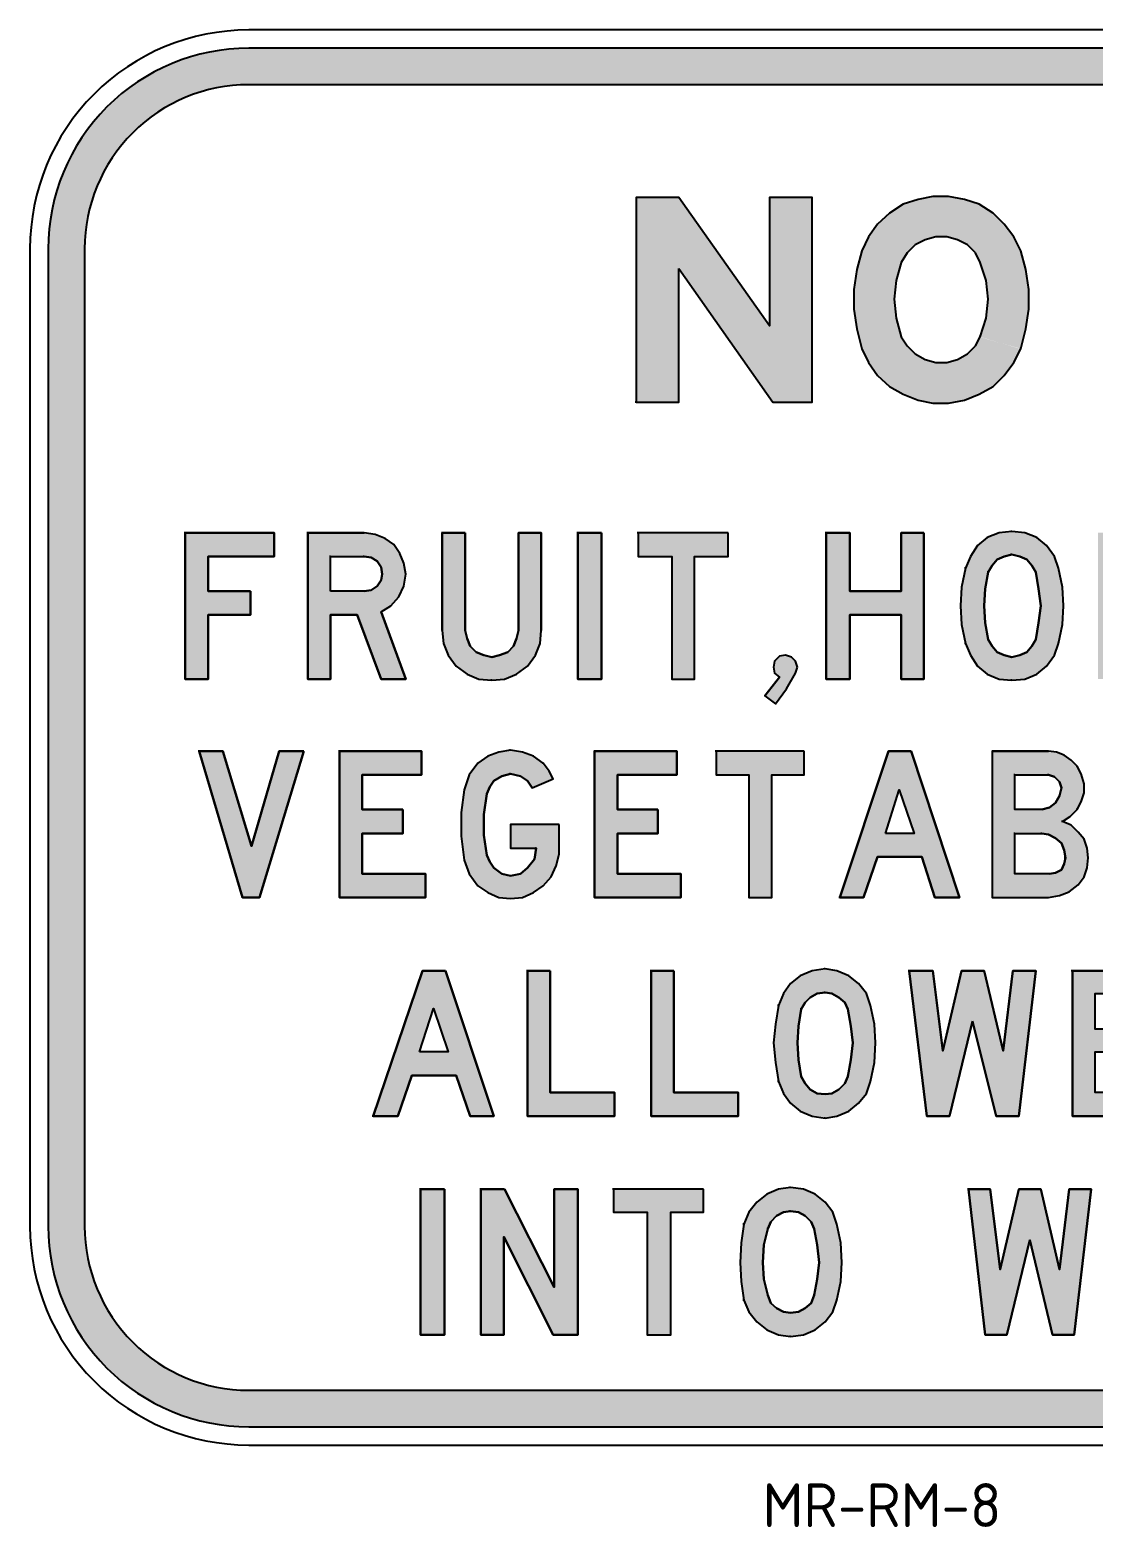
# Model space of a CAD drawing. Extents: x 168 to 278, y 145 to 248.
# Drawn here: x 168.1 to 241, y 145 to 247.6 of the extents above; entities that cross this region are included whole.
import ezdxf

# ---------------------------------------------------------------- set-up
doc = ezdxf.new("R2010")
doc.units = 0
doc.header["$MEASUREMENT"] = 0
doc.layers.get('0').update_dxf_attribs({"linetype": 'CONTINUOUS'})
doc.layers.add('T25', color=1, linetype='CONTINUOUS')
doc.layers.add('T35', color=3, linetype='CONTINUOUS')
doc.styles.add('ISO', font='iso3098b.shx')

msp = doc.modelspace()

# ---------------------------------------------------------------- hatches: boundary and pattern name
at = {"layer": 'T25', "linetype": 'CONTINUOUS'}
h = msp.add_hatch(color=256, dxfattribs=at)
edge = h.paths.add_edge_path(flags=16)
edge.add_line((183.12, 154.38), (263.12, 154.38))
edge.add_arc((263.12, 165.63), 11.25, 270, 360)
edge.add_line((274.37, 165.63), (274.37, 232.63))
edge.add_arc((263.12, 232.63), 11.25, 0, 90)
edge.add_line((263.12, 243.88), (183.12, 243.88))
edge.add_arc((183.12, 232.63), 11.25, 90, 180)
edge.add_line((171.87, 232.63), (171.87, 165.63))
edge.add_arc((183.12, 165.63), 11.25, 180, 270)
edge = h.paths.add_edge_path()
edge.add_line((183.12, 151.88), (263.12, 151.88))
edge.add_arc((263.12, 165.63), 13.75, 270, 360)
edge.add_line((276.87, 165.63), (276.87, 232.63))
edge.add_arc((263.12, 232.63), 13.75, 0, 90)
edge.add_line((263.12, 246.38), (183.12, 246.38))
edge.add_arc((183.12, 232.63), 13.75, 90, 180)
edge.add_line((169.37, 232.63), (169.37, 165.63))
edge.add_arc((183.12, 165.63), 13.75, 180, 270)
h = msp.add_hatch(color=256, dxfattribs=at)
h.paths.add_polyline_path([(212.6, 231.27), (219.04, 222.12), (221.75, 222.12), (221.75, 236.15), (218.83, 236.15), (218.83, 227.34), (212.6, 236.15), (209.68, 236.15), (209.68, 222.12), (212.6, 222.12)])
h.paths.add_polyline_path([(235.58, 224.83), (236.05, 225.78), (236.39, 227.14), (236.59, 228.49), (236.59, 229.85), (236.39, 231.2), (236.05, 232.49), (235.58, 233.44), (234.9, 234.32), (234.15, 235.07), (233.2, 235.68), (232.19, 236.02), (231.1, 236.22), (230.02, 236.22), (229, 236.02), (227.98, 235.68), (227.04, 235.07), (226.22, 234.32), (225.61, 233.44), (225.14, 232.49), (224.8, 231.2), (224.59, 229.85), (224.59, 228.49), (224.8, 227.14), (225.14, 225.78), (225.61, 224.83), (226.22, 223.95), (227.04, 223.2), (227.98, 222.66), (229, 222.26), (230.02, 222.05), (231.1, 222.05), (232.19, 222.26), (233.2, 222.66), (234.15, 223.2), (234.9, 223.95)])
h.paths.add_polyline_path([(232.93, 225.98), (233.27, 226.59), (233.68, 227.88), (233.81, 229.17), (233.68, 230.46), (233.27, 231.68), (232.93, 232.36), (232.39, 232.9), (231.71, 233.24), (230.97, 233.44), (230.22, 233.44), (229.48, 233.24), (228.8, 232.9), (228.26, 232.36), (227.85, 231.68), (227.51, 230.46), (227.37, 229.17), (227.51, 227.88), (227.85, 226.59), (228.26, 225.98), (228.8, 225.44), (229.48, 225.04), (230.22, 224.83), (230.97, 224.83), (231.71, 225.04), (232.39, 225.44)], flags=16)
edge = h.paths.add_edge_path(flags=16)
edge.add_line((236.05, 225.78), (235.98, 225.78))
edge.add_line((233.27, 226.59), (233.2, 226.59))
h = msp.add_hatch(color=256, dxfattribs=at)
h.paths.add_polyline_path([(183.24, 209.17), (180.33, 209.17), (180.33, 211.54), (184.87, 211.54), (184.87, 213.17), (178.77, 213.17), (178.77, 203.14), (180.33, 203.14), (180.33, 207.54), (183.24, 207.54)])
h.paths.add_polyline_path([(192.87, 208.15), (193.41, 208.77), (193.75, 209.51), (193.88, 210.32), (193.75, 211.07), (193.48, 211.75), (193.07, 212.36), (192.46, 212.76), (191.78, 213.04), (191.04, 213.17), (190.97, 213.17), (187.17, 213.17), (187.17, 203.14), (188.73, 203.14), (188.73, 207.54), (190.56, 207.54), (192.19, 203.14), (193.88, 203.14), (192.19, 207.75)])
h.paths.add_polyline_path([(188.73, 209.17), (188.73, 211.54), (191.04, 211.54), (191.51, 211.48), (191.92, 211.21), (192.19, 210.8), (192.26, 210.32), (192.19, 209.92), (191.92, 209.51), (191.51, 209.24), (191.04, 209.17)], flags=16)
h.paths.add_polyline_path([(197.95, 213.17), (196.39, 213.17), (196.39, 206.46), (196.46, 205.58), (196.8, 204.77), (197.34, 204.02), (198.09, 203.48), (198.9, 203.14), (199.78, 203.07), (200.66, 203.14), (201.48, 203.48), (202.22, 204.02), (202.77, 204.77), (203.1, 205.58), (203.17, 206.46), (203.17, 213.17), (201.61, 213.17), (201.61, 206.46), (201.48, 205.92), (201.27, 205.38), (200.87, 204.97), (200.32, 204.77), (199.78, 204.63), (199.24, 204.77), (198.7, 204.97), (198.29, 205.38), (198.09, 205.92), (197.95, 206.46)])
h.paths.add_polyline_path([(207.31, 213.17), (205.68, 213.17), (205.68, 203.14), (207.31, 203.14)])
h.paths.add_polyline_path([(215.98, 213.17), (209.82, 213.17), (209.82, 211.54), (212.12, 211.54), (212.12, 203.14), (213.68, 203.14), (213.68, 211.54), (215.98, 211.54)])
h.paths.add_polyline_path([(220.73, 203.95), (220.59, 204.36), (220.32, 204.63), (219.92, 204.77), (219.51, 204.7), (219.17, 204.36), (219.1, 203.95), (219.17, 203.55), (219.51, 203.27), (218.49, 201.99), (219.24, 201.44), (219.98, 202.46), (220.59, 203.55)])
h.paths.add_polyline_path([(229.41, 213.17), (227.85, 213.17), (227.85, 209.17), (224.32, 209.17), (224.32, 213.17), (222.7, 213.17), (222.7, 203.14), (224.32, 203.14), (224.32, 207.54), (227.85, 207.54), (227.85, 203.14), (229.41, 203.14)])
h.paths.add_polyline_path([(238.9, 209.44), (238.63, 210.73), (238.36, 211.54), (237.81, 212.29), (237.14, 212.83), (236.32, 213.17), (235.44, 213.24), (234.56, 213.17), (233.75, 212.83), (233.07, 212.29), (232.59, 211.54), (232.26, 210.73), (231.98, 209.44), (231.92, 208.15), (231.98, 206.87), (232.26, 205.58), (232.59, 204.77), (233.07, 204.02), (233.75, 203.48), (234.56, 203.14), (235.44, 203.07), (236.32, 203.14), (237.14, 203.48), (237.81, 204.02), (238.36, 204.77), (238.63, 205.58), (238.9, 206.87), (238.97, 208.15)])
h.paths.add_polyline_path([(233.61, 209.31), (233.81, 210.46), (234.09, 210.93), (234.42, 211.34), (234.9, 211.54), (235.44, 211.68), (235.98, 211.54), (236.46, 211.34), (236.8, 210.93), (237.07, 210.46), (237.27, 209.31), (237.41, 208.15), (237.27, 207), (237.07, 205.85), (236.8, 205.38), (236.46, 204.97), (235.98, 204.77), (235.44, 204.63), (234.9, 204.77), (234.42, 204.97), (234.09, 205.38), (233.81, 205.85), (233.61, 207), (233.54, 208.15)], flags=16)
h.paths.add_polyline_path([(243.03, 213.17), (241.34, 213.17), (241.34, 203.14), (242.97, 203.14), (242.97, 209.85), (246.36, 203.14), (248.05, 203.14), (248.05, 213.17), (246.49, 213.17), (246.49, 206.46)])
h.paths.add_polyline_path([(255.1, 209.17), (252.19, 209.17), (252.19, 211.54), (256.39, 211.54), (256.39, 213.17), (250.56, 213.17), (250.56, 203.14), (256.66, 203.14), (256.66, 204.77), (252.19, 204.77), (252.19, 207.54), (255.1, 207.54)])
h.paths.add_polyline_path([(267.57, 213.17), (265.68, 213.17), (263.37, 209.44), (261.07, 213.17), (259.17, 213.17), (262.63, 207.68), (262.63, 203.14), (264.19, 203.14), (264.19, 207.68)])
h = msp.add_hatch(color=256, dxfattribs=at)
h.paths.add_polyline_path([(186.9, 198.19), (185.21, 198.19), (183.31, 191.68), (181.34, 198.19), (179.72, 198.19), (182.7, 188.16), (183.85, 188.16)])
h.paths.add_polyline_path([(193.68, 194.19), (190.9, 194.19), (190.9, 196.56), (194.97, 196.56), (194.97, 198.19), (189.34, 198.19), (189.34, 188.16), (195.24, 188.16), (195.24, 189.78), (190.9, 189.78), (190.9, 192.56), (193.68, 192.56)])
h.paths.add_polyline_path([(204.39, 193.17), (201.07, 193.17), (201.07, 191.55), (202.83, 191.55), (202.7, 190.8), (202.22, 190.19), (201.75, 189.78), (201.07, 189.65), (200.46, 189.78), (199.92, 190.19), (199.65, 190.6), (199.44, 191.07), (199.24, 192.43), (199.24, 193.85), (199.44, 195.27), (199.65, 195.75), (199.92, 196.16), (200.46, 196.49), (201.07, 196.63), (201.75, 196.49), (202.22, 196.16), (202.56, 195.68), (203.99, 196.29), (203.71, 196.83), (203.31, 197.38), (202.63, 197.85), (201.88, 198.12), (201.07, 198.26), (200.26, 198.12), (199.51, 197.85), (198.83, 197.38), (198.22, 196.56), (197.88, 195.55), (197.68, 193.99), (197.68, 192.36), (197.88, 190.73), (198.22, 189.78), (198.83, 188.97), (199.51, 188.5), (200.26, 188.16), (201.07, 188.09), (201.88, 188.16), (202.63, 188.5), (203.31, 188.97), (203.85, 189.58), (204.19, 190.33), (204.39, 191.14)])
h.paths.add_polyline_path([(211.17, 194.19), (208.39, 194.19), (208.39, 196.56), (212.46, 196.56), (212.46, 198.19), (206.83, 198.19), (206.83, 188.16), (212.73, 188.16), (212.73, 189.78), (208.39, 189.78), (208.39, 192.56), (211.17, 192.56)])
h.paths.add_polyline_path([(221.2, 198.19), (215.17, 198.19), (215.17, 196.56), (217.41, 196.56), (217.41, 188.16), (218.97, 188.16), (218.97, 196.56), (221.2, 196.56)])
h.paths.add_polyline_path([(228.53, 198.19), (226.97, 198.19), (223.65, 188.16), (225.27, 188.16), (226.22, 190.94), (229.27, 190.94), (230.15, 188.16), (231.85, 188.16)])
h.paths.add_polyline_path([(226.76, 192.56), (227.71, 195.55), (228.73, 192.56), (228.66, 192.56)], flags=16)
h.paths.add_polyline_path([(239.44, 193.72), (239.92, 194.19), (240.19, 194.73), (240.39, 195.34), (240.39, 195.95), (240.19, 196.63), (239.92, 197.17), (239.51, 197.58), (239.03, 197.92), (238.49, 198.12), (237.95, 198.19), (237.88, 198.19), (234.09, 198.19), (234.09, 188.16), (237.95, 188.16), (238.7, 188.29), (239.37, 188.56), (239.98, 189.04), (240.39, 189.58), (240.59, 190.19), (240.66, 190.87), (240.59, 191.55), (240.39, 192.16), (239.98, 192.63), (239.51, 193.11), (238.9, 193.38)])
h.paths.add_polyline_path([(237.95, 192.49), (238.42, 192.22), (238.83, 191.88), (239.03, 191.41), (239.1, 190.87), (239.03, 190.46), (238.83, 190.05), (238.42, 189.85), (238.02, 189.78), (235.64, 189.78), (235.64, 192.56), (237.48, 192.56)], flags=16)
h.paths.add_polyline_path([(237.48, 194.19), (235.64, 194.19), (235.64, 196.56), (237.95, 196.56), (238.36, 196.43), (238.7, 196.09), (238.83, 195.68), (238.7, 195.14), (238.42, 194.66), (238.02, 194.33)], flags=16)
h.paths.add_polyline_path([(244.46, 198.19), (242.9, 198.19), (242.9, 188.16), (248.86, 188.16), (248.86, 189.78), (244.46, 189.78)])
h.paths.add_polyline_path([(255.64, 194.19), (252.86, 194.19), (252.86, 196.56), (256.93, 196.56), (256.93, 198.19), (251.3, 198.19), (251.3, 188.16), (257.2, 188.16), (257.2, 189.78), (252.86, 189.78), (252.86, 192.56), (255.64, 192.56)])
h.paths.add_polyline_path([(262.63, 194.33), (261.95, 194.53), (261.61, 194.87), (261.47, 195.27), (261.61, 195.75), (261.95, 196.22), (262.42, 196.49), (262.96, 196.63), (263.51, 196.56), (264.05, 196.22), (264.32, 195.68), (265.74, 196.16), (265.47, 196.83), (265, 197.44), (264.39, 197.92), (263.71, 198.19), (262.96, 198.26), (262.22, 198.19), (261.54, 197.92), (260.93, 197.51), (260.46, 196.97), (260.12, 196.29), (259.91, 195.55), (259.91, 194.87), (260.12, 194.26), (260.52, 193.72), (261, 193.24), (261.74, 192.97), (262.63, 192.77), (263.44, 192.56), (263.91, 192.36), (264.25, 191.95), (264.46, 191.48), (264.52, 190.94), (264.25, 190.33), (263.85, 189.92), (263.24, 189.65), (263.17, 189.65), (262.69, 189.65), (262.15, 189.85), (261.68, 190.19), (261.34, 190.6), (261.07, 191.14), (259.64, 190.53), (259.91, 189.85), (260.39, 189.24), (260.93, 188.77), (261.54, 188.36), (262.29, 188.16), (262.96, 188.09), (263.71, 188.16), (264.46, 188.43), (265.07, 188.83), (265.54, 189.44), (265.88, 190.12), (266.08, 190.87), (266.02, 191.68), (265.81, 192.49), (265.34, 193.17), (264.73, 193.72), (263.98, 194.05)])
h = msp.add_hatch(color=256, dxfattribs=at)
h.paths.add_polyline_path([(196.6, 183.14), (195.04, 183.14), (191.65, 173.17), (193.34, 173.17), (194.29, 175.95), (197.34, 175.95), (198.29, 173.17), (199.92, 173.17)])
h.paths.add_polyline_path([(194.83, 177.58), (195.78, 180.56), (196.8, 177.58), (196.73, 177.58)], flags=16)
h.paths.add_polyline_path([(203.78, 183.14), (202.22, 183.14), (202.22, 173.17), (208.19, 173.17), (208.19, 174.8), (203.78, 174.8)])
h.paths.add_polyline_path([(212.26, 183.14), (210.7, 183.14), (210.7, 173.17), (216.66, 173.17), (216.66, 174.8), (212.26, 174.8)])
h.paths.add_polyline_path([(226.09, 178.19), (226.02, 179.48), (225.75, 180.77), (225.48, 181.58), (224.93, 182.26), (224.26, 182.8), (223.44, 183.14), (222.63, 183.28), (221.75, 183.14), (220.93, 182.8), (220.26, 182.26), (219.78, 181.58), (219.44, 180.77), (219.24, 179.48), (219.1, 178.19), (219.24, 176.84), (219.44, 175.55), (219.78, 174.73), (220.26, 174.06), (220.93, 173.51), (221.75, 173.17), (222.63, 173.04), (223.44, 173.17), (224.26, 173.51), (224.93, 174.06), (225.48, 174.73), (225.75, 175.55), (226.02, 176.84)])
h.paths.add_polyline_path([(220.73, 178.19), (220.8, 179.34), (221, 180.5), (221.27, 180.97), (221.61, 181.31), (222.09, 181.58), (222.63, 181.65), (223.1, 181.58), (223.58, 181.31), (223.98, 180.97), (224.19, 180.5), (224.39, 179.34), (224.53, 178.19), (224.39, 177.04), (224.19, 175.89), (223.98, 175.41), (223.58, 175), (223.1, 174.73), (222.63, 174.67), (222.09, 174.73), (221.61, 175), (221.27, 175.41), (221, 175.89), (220.8, 177.04)], flags=16)
h.paths.add_polyline_path([(232.73, 179.68), (234.36, 173.17), (235.92, 173.17), (237.07, 183.14), (235.51, 183.14), (234.83, 177.65), (233.54, 183.14), (231.98, 183.14), (230.7, 177.65), (230.02, 183.14), (228.39, 183.14), (229.61, 173.17), (231.17, 173.17)])
h.paths.add_polyline_path([(243.98, 179.14), (241.14, 179.14), (241.14, 181.58), (245.27, 181.58), (245.27, 183.14), (239.58, 183.14), (239.58, 173.17), (245.54, 173.17), (245.54, 174.8), (241.14, 174.8), (241.14, 177.58), (243.98, 177.58)])
h.paths.add_polyline_path([(254.42, 180.09), (253.95, 181.24), (253.47, 182.06), (252.73, 182.67), (251.91, 183), (250.97, 183.14), (248.05, 183.14), (248.05, 173.17), (250.97, 173.17), (251.91, 173.31), (252.73, 173.65), (253.47, 174.26), (253.95, 175.07), (254.42, 176.29), (254.63, 177.51), (254.63, 178.8)])
h.paths.add_polyline_path([(249.61, 181.58), (250.97, 181.58), (251.58, 181.44), (252.12, 181.17), (252.46, 180.7), (252.86, 179.68), (253.07, 178.67), (253.07, 177.65), (252.86, 176.63), (252.46, 175.68), (252.12, 175.21), (251.58, 174.87), (250.97, 174.8), (249.61, 174.8)], flags=16)
h = msp.add_hatch(color=256, dxfattribs=at)
h.paths.add_polyline_path([(196.53, 168.16), (194.9, 168.16), (194.9, 158.19), (196.53, 158.19)])
h.paths.add_polyline_path([(200.66, 168.16), (199.04, 168.16), (199.04, 158.19), (200.6, 158.19), (200.6, 164.9), (203.99, 158.19), (205.68, 158.19), (205.68, 168.16), (204.05, 168.16), (204.05, 161.45)])
h.paths.add_polyline_path([(214.29, 168.16), (208.12, 168.16), (208.12, 166.6), (210.43, 166.6), (210.43, 158.19), (212.05, 158.19), (212.05, 166.6), (214.29, 166.6)])
h.paths.add_polyline_path([(223.71, 164.5), (223.44, 165.78), (223.17, 166.6), (222.63, 167.28), (221.95, 167.82), (221.14, 168.16), (220.26, 168.29), (219.44, 168.16), (218.63, 167.82), (217.95, 167.28), (217.41, 166.6), (217.07, 165.78), (216.87, 164.5), (216.8, 163.14), (216.87, 161.85), (217.07, 160.56), (217.41, 159.75), (217.95, 159.07), (218.63, 158.53), (219.44, 158.19), (220.26, 158.06), (221.14, 158.19), (221.95, 158.53), (222.63, 159.07), (223.17, 159.75), (223.44, 160.56), (223.71, 161.85), (223.78, 163.14)])
h.paths.add_polyline_path([(218.43, 164.36), (218.7, 165.45), (218.9, 165.92), (219.31, 166.33), (219.78, 166.6), (220.26, 166.67), (220.8, 166.6), (221.27, 166.33), (221.68, 165.92), (221.88, 165.45), (222.09, 164.36), (222.22, 163.14), (222.09, 161.99), (221.88, 160.9), (221.68, 160.36), (221.27, 160.02), (220.8, 159.75), (220.26, 159.68), (219.78, 159.75), (219.31, 160.02), (218.9, 160.36), (218.7, 160.9), (218.43, 161.99), (218.36, 163.14)], flags=16)
h.paths.add_polyline_path([(236.66, 164.7), (238.22, 158.19), (239.71, 158.19), (240.86, 168.16), (239.37, 168.16), (238.7, 162.67), (237.41, 168.16), (235.92, 168.16), (234.63, 162.67), (233.95, 168.16), (232.46, 168.16), (233.61, 158.19), (235.1, 158.19)])
h.paths.add_polyline_path([(248.12, 168.16), (246.56, 168.16), (243.31, 158.19), (244.93, 158.19), (245.81, 160.97), (248.8, 160.97), (249.75, 158.19), (251.37, 158.19)])
h.paths.add_polyline_path([(246.36, 162.6), (247.3, 165.58), (248.32, 162.6), (248.25, 162.6)], flags=16)

# ---------------------------------------------------------------- linework, layer by layer
at = {"color": 1}
for p, q in [((212.6, 236.15), (209.68, 236.15)), ((209.68, 236.15), (209.68, 222.12)), ((218.83, 227.34), (212.6, 236.15)), ((221.75, 236.15), (218.83, 236.15)), ((218.83, 236.15), (218.83, 227.34)), ((221.75, 222.12), (221.75, 236.15)), ((230.02, 236.22), (229, 236.02)), ((231.1, 236.22), (230.02, 236.22)), ((232.19, 236.02), (231.1, 236.22)), ((227.04, 235.07), (226.22, 234.32)), ((227.98, 235.68), (227.04, 235.07)), ((229, 236.02), (227.98, 235.68)), ((233.2, 235.68), (232.19, 236.02)), ((234.15, 235.07), (233.2, 235.68)), ((234.9, 234.32), (234.15, 235.07)), ((226.22, 234.32), (225.61, 233.44)), ((235.58, 233.44), (234.9, 234.32)), ((225.61, 233.44), (225.14, 232.49)), ((229.48, 233.24), (228.8, 232.9)), ((230.22, 233.44), (229.48, 233.24)), ((230.97, 233.44), (230.22, 233.44)), ((231.71, 233.24), (230.97, 233.44)), ((232.39, 232.9), (231.71, 233.24)), ((236.05, 232.49), (235.58, 233.44)), ((225.14, 232.49), (224.8, 231.2)), ((228.26, 232.36), (227.85, 231.68)), ((228.8, 232.9), (228.26, 232.36)), ((232.93, 232.36), (232.39, 232.9)), ((233.27, 231.68), (232.93, 232.36)), ((236.39, 231.2), (236.05, 232.49)), ((212.6, 222.12), (212.6, 231.27)), ((212.6, 231.27), (219.04, 222.12)), ((224.8, 231.2), (224.59, 229.85)), ((227.85, 231.68), (227.51, 230.46)), ((233.68, 230.46), (233.27, 231.68)), ((236.59, 229.85), (236.39, 231.2)), ((227.51, 230.46), (227.37, 229.17)), ((233.81, 229.17), (233.68, 230.46)), ((224.59, 229.85), (224.59, 228.49)), ((227.37, 229.17), (227.51, 227.88)), ((233.68, 227.88), (233.81, 229.17)), ((236.59, 228.49), (236.59, 229.85)), ((224.59, 228.49), (224.8, 227.14)), ((227.51, 227.88), (227.85, 226.59)), ((233.27, 226.59), (233.68, 227.88)), ((236.39, 227.14), (236.59, 228.49)), ((224.8, 227.14), (225.14, 225.78)), ((236.05, 225.78), (236.39, 227.14)), ((225.14, 225.78), (225.61, 224.83)), ((227.85, 226.59), (228.26, 225.98)), ((228.26, 225.98), (228.8, 225.44)), ((232.39, 225.44), (232.93, 225.98)), ((232.93, 225.98), (233.27, 226.59)), ((233.27, 226.59), (233.2, 226.59)), ((235.58, 224.83), (236.05, 225.78)), ((236.05, 225.78), (235.98, 225.78)), ((225.61, 224.83), (226.22, 223.95)), ((228.8, 225.44), (229.48, 225.04)), ((229.48, 225.04), (230.22, 224.83)), ((230.22, 224.83), (230.97, 224.83)), ((230.97, 224.83), (231.71, 225.04)), ((231.71, 225.04), (232.39, 225.44)), ((234.9, 223.95), (235.58, 224.83)), ((226.22, 223.95), (227.04, 223.2)), ((234.15, 223.2), (234.9, 223.95)), ((227.04, 223.2), (227.98, 222.66)), ((233.2, 222.66), (234.15, 223.2)), ((209.68, 222.12), (209.61, 222.12)), ((209.68, 222.12), (212.6, 222.12)), ((219.04, 222.12), (221.75, 222.12)), ((227.98, 222.66), (229, 222.26)), ((229, 222.26), (230.02, 222.05)), ((230.02, 222.05), (231.1, 222.05)), ((231.1, 222.05), (232.19, 222.26)), ((232.19, 222.26), (233.2, 222.66)), ((178.77, 213.17), (178.7, 213.17)), ((178.77, 213.17), (184.87, 213.17)), ((178.77, 203.14), (178.77, 213.17)), ((184.87, 213.17), (184.87, 211.54)), ((187.17, 213.17), (187.11, 213.17)), ((187.17, 213.17), (191.04, 213.17)), ((187.17, 203.14), (187.17, 213.17)), ((191.04, 213.17), (190.97, 213.17)), ((191.04, 213.17), (190.97, 213.17)), ((191.78, 213.04), (191.04, 213.17)), ((192.46, 212.76), (191.78, 213.04)), ((193.07, 212.36), (192.46, 212.76)), ((196.39, 213.17), (196.33, 213.17)), ((196.39, 213.17), (197.95, 213.17)), ((196.39, 206.46), (196.39, 213.17)), ((197.95, 213.17), (197.95, 206.46)), ((201.61, 206.46), (201.61, 213.17)), ((201.61, 213.17), (203.17, 213.17)), ((203.17, 213.17), (203.17, 206.46)), ((205.68, 213.17), (205.61, 213.17)), ((205.68, 213.17), (207.31, 213.17)), ((205.68, 203.14), (205.68, 213.17)), ((207.31, 213.17), (207.31, 203.14)), ((209.82, 213.17), (209.75, 213.17)), ((209.82, 213.17), (209.82, 211.54)), ((215.98, 213.17), (209.82, 213.17)), ((215.98, 211.54), (215.98, 213.17)), ((222.7, 213.17), (222.63, 213.17)), ((222.7, 213.17), (224.32, 213.17)), ((222.7, 203.14), (222.7, 213.17)), ((224.32, 213.17), (224.32, 209.17)), ((227.85, 209.17), (227.85, 213.17)), ((227.85, 213.17), (229.41, 213.17)), ((229.41, 213.17), (229.41, 203.14)), ((233.75, 212.83), (233.07, 212.29)), ((234.56, 213.17), (233.75, 212.83)), ((235.44, 213.24), (234.56, 213.17)), ((235.44, 213.24), (235.37, 213.24)), ((236.32, 213.17), (235.44, 213.24)), ((237.14, 212.83), (236.32, 213.17)), ((237.81, 212.29), (237.14, 212.83)), ((184.87, 211.54), (180.33, 211.54)), ((180.33, 211.54), (180.33, 209.17)), ((188.73, 211.54), (188.66, 211.54)), ((188.73, 211.54), (191.04, 211.54)), ((188.73, 209.17), (188.73, 211.54)), ((191.04, 211.54), (190.97, 211.54)), ((191.04, 211.54), (190.97, 211.54)), ((191.51, 211.48), (191.04, 211.54)), ((191.92, 211.21), (191.51, 211.48)), ((193.48, 211.75), (193.07, 212.36)), ((193.75, 211.07), (193.48, 211.75)), ((209.82, 211.54), (212.12, 211.54)), ((212.12, 211.54), (212.12, 203.14)), ((213.68, 203.14), (213.68, 211.54)), ((213.68, 211.54), (215.98, 211.54)), ((232.59, 211.54), (232.26, 210.73)), ((233.07, 212.29), (232.59, 211.54)), ((234.9, 211.54), (234.42, 211.34)), ((235.44, 211.68), (234.9, 211.54)), ((235.44, 211.68), (235.37, 211.68)), ((235.98, 211.54), (235.44, 211.68)), ((236.46, 211.34), (235.98, 211.54)), ((238.36, 211.54), (237.81, 212.29)), ((238.63, 210.73), (238.36, 211.54)), ((192.19, 210.8), (191.92, 211.21)), ((192.26, 210.32), (192.19, 210.8)), ((193.88, 210.32), (193.75, 211.07)), ((232.26, 210.73), (231.98, 209.44)), ((232.26, 210.73), (232.19, 210.73)), ((233.81, 210.46), (233.61, 209.31)), ((233.81, 210.46), (233.75, 210.46)), ((234.09, 210.93), (233.81, 210.46)), ((234.42, 211.34), (234.09, 210.93)), ((236.8, 210.93), (236.46, 211.34)), ((237.07, 210.46), (236.8, 210.93)), ((237.07, 210.46), (237, 210.46)), ((237.27, 209.31), (237.07, 210.46)), ((238.63, 210.73), (238.56, 210.73)), ((238.9, 209.44), (238.63, 210.73)), ((191.51, 209.24), (191.92, 209.51)), ((191.92, 209.51), (192.19, 209.92)), ((192.19, 209.92), (192.26, 210.32)), ((192.26, 210.32), (192.19, 210.32)), ((193.41, 208.77), (193.75, 209.51)), ((193.75, 209.51), (193.88, 210.32)), ((193.88, 210.32), (193.82, 210.32)), ((231.98, 209.44), (231.92, 208.15)), ((238.97, 208.15), (238.9, 209.44)), ((180.33, 209.17), (183.24, 209.17)), ((183.24, 209.17), (183.24, 207.54)), ((191.04, 209.17), (188.73, 209.17)), ((191.04, 209.17), (191.51, 209.24)), ((192.87, 208.15), (193.41, 208.77)), ((224.32, 209.17), (227.85, 209.17)), ((233.61, 209.31), (233.54, 208.15)), ((237.41, 208.15), (237.27, 209.31)), ((183.24, 207.54), (180.33, 207.54)), ((180.33, 207.54), (180.33, 203.14)), ((190.56, 207.54), (188.73, 207.54)), ((188.73, 207.54), (188.73, 203.14)), ((192.19, 203.14), (190.56, 207.54)), ((192.19, 207.75), (192.87, 208.15)), ((192.19, 207.75), (193.88, 203.14)), ((227.85, 207.54), (224.32, 207.54)), ((224.32, 207.54), (224.32, 203.14)), ((227.85, 203.14), (227.85, 207.54)), ((231.92, 208.15), (231.98, 206.87)), ((233.54, 208.15), (233.61, 207)), ((237.27, 207), (237.41, 208.15)), ((238.9, 206.87), (238.97, 208.15)), ((196.39, 206.46), (196.46, 205.58)), ((197.95, 206.46), (198.09, 205.92)), ((201.48, 205.92), (201.61, 206.46)), ((203.17, 206.46), (203.1, 206.46)), ((203.1, 205.58), (203.17, 206.46)), ((203.17, 206.46), (203.1, 206.46)), ((231.98, 206.87), (232.26, 205.58)), ((233.61, 207), (233.81, 205.85)), ((237.07, 205.85), (237.27, 207)), ((238.63, 205.58), (238.9, 206.87)), ((196.46, 205.58), (196.8, 204.77)), ((198.09, 205.92), (198.29, 205.38)), ((198.29, 205.38), (198.7, 204.97)), ((200.87, 204.97), (201.27, 205.38)), ((201.27, 205.38), (201.48, 205.92)), ((202.77, 204.77), (203.1, 205.58)), ((232.26, 205.58), (232.19, 205.58)), ((232.26, 205.58), (232.59, 204.77)), ((233.81, 205.85), (233.75, 205.85)), ((233.81, 205.85), (234.09, 205.38)), ((234.09, 205.38), (234.42, 204.97)), ((236.46, 204.97), (236.8, 205.38)), ((236.8, 205.38), (237.07, 205.85)), ((237.07, 205.85), (237, 205.85)), ((238.36, 204.77), (238.63, 205.58)), ((238.63, 205.58), (238.56, 205.58)), ((196.8, 204.77), (197.34, 204.02)), ((198.7, 204.97), (199.24, 204.77)), ((199.24, 204.77), (199.78, 204.63)), ((199.78, 204.63), (200.32, 204.77)), ((200.32, 204.77), (200.87, 204.97)), ((202.22, 204.02), (202.77, 204.77)), ((219.17, 204.36), (219.1, 203.95)), ((219.51, 204.7), (219.17, 204.36)), ((219.92, 204.77), (219.51, 204.7)), ((220.32, 204.63), (219.92, 204.77)), ((220.59, 204.36), (220.32, 204.63)), ((220.73, 203.95), (220.59, 204.36)), ((232.59, 204.77), (233.07, 204.02)), ((234.42, 204.97), (234.9, 204.77)), ((234.9, 204.77), (235.44, 204.63)), ((235.44, 204.63), (235.37, 204.63)), ((235.44, 204.63), (235.98, 204.77)), ((235.98, 204.77), (236.46, 204.97)), ((237.81, 204.02), (238.36, 204.77)), ((197.34, 204.02), (198.09, 203.48)), ((198.09, 203.48), (198.9, 203.14)), ((200.66, 203.14), (201.48, 203.48)), ((201.48, 203.48), (202.22, 204.02)), ((218.49, 201.99), (219.51, 203.27)), ((219.1, 203.95), (219.17, 203.55)), ((219.17, 203.55), (219.51, 203.27)), ((219.51, 203.27), (219.44, 203.27)), ((219.51, 203.27), (219.44, 203.27)), ((219.98, 202.46), (220.59, 203.55)), ((220.59, 203.55), (220.73, 203.95)), ((233.07, 204.02), (233.75, 203.48)), ((233.75, 203.48), (234.56, 203.14)), ((236.32, 203.14), (237.14, 203.48)), ((237.14, 203.48), (237.81, 204.02)), ((180.33, 203.14), (178.77, 203.14)), ((188.73, 203.14), (187.17, 203.14)), ((193.88, 203.14), (192.19, 203.14)), ((198.9, 203.14), (199.78, 203.07)), ((199.78, 203.07), (199.71, 203.07)), ((199.78, 203.07), (200.66, 203.14)), ((207.31, 203.14), (205.68, 203.14)), ((212.12, 203.14), (213.68, 203.14)), ((219.24, 201.44), (219.98, 202.46)), ((224.32, 203.14), (222.7, 203.14)), ((229.41, 203.14), (227.85, 203.14)), ((234.56, 203.14), (235.44, 203.07)), ((235.44, 203.07), (235.37, 203.07)), ((235.44, 203.07), (236.32, 203.14)), ((218.49, 201.99), (219.24, 201.44)), ((179.72, 198.19), (179.65, 198.19)), ((179.72, 198.19), (181.34, 198.19)), ((182.7, 188.16), (179.72, 198.19)), ((181.34, 198.19), (183.31, 191.68)), ((183.31, 191.68), (185.21, 198.19)), ((186.9, 198.19), (183.85, 188.16)), ((185.21, 198.19), (186.9, 198.19)), ((189.34, 198.19), (189.27, 198.19)), ((189.34, 198.19), (194.97, 198.19)), ((189.34, 188.16), (189.34, 198.19)), ((194.97, 198.19), (194.97, 196.56)), ((200.26, 198.12), (199.51, 197.85)), ((201.07, 198.26), (200.26, 198.12)), ((201.07, 198.26), (201, 198.26)), ((201.88, 198.12), (201.07, 198.26)), ((202.63, 197.85), (201.88, 198.12)), ((206.83, 198.19), (206.77, 198.19)), ((206.83, 198.19), (212.46, 198.19)), ((206.83, 188.16), (206.83, 198.19)), ((212.46, 198.19), (212.46, 196.56)), ((215.17, 198.19), (215.1, 198.19)), ((215.17, 198.19), (215.17, 196.56)), ((221.2, 198.19), (215.17, 198.19)), ((221.2, 196.56), (221.2, 198.19)), ((223.65, 188.16), (226.97, 198.19)), ((226.97, 198.19), (228.53, 198.19)), ((228.53, 198.19), (231.85, 188.16)), ((234.09, 198.19), (237.95, 198.19)), ((234.09, 198.19), (234.09, 188.16)), ((237.95, 198.19), (237.88, 198.19)), ((237.95, 198.19), (237.88, 198.19)), ((238.49, 198.12), (237.95, 198.19)), ((239.03, 197.92), (238.49, 198.12)), ((198.83, 197.38), (198.22, 196.56)), ((199.51, 197.85), (198.83, 197.38)), ((203.31, 197.38), (202.63, 197.85)), ((203.31, 197.38), (203.24, 197.38)), ((203.71, 196.83), (203.31, 197.38)), ((239.51, 197.58), (239.03, 197.92)), ((239.92, 197.17), (239.51, 197.58)), ((239.92, 197.17), (239.85, 197.17)), ((240.19, 196.63), (239.92, 197.17)), ((194.97, 196.56), (190.9, 196.56)), ((190.9, 196.56), (190.9, 194.19)), ((198.22, 196.56), (197.88, 195.55)), ((199.92, 196.16), (199.65, 195.75)), ((200.46, 196.49), (199.92, 196.16)), ((201.07, 196.63), (200.46, 196.49)), ((201.07, 196.63), (201, 196.63)), ((201.75, 196.49), (201.07, 196.63)), ((202.22, 196.16), (201.75, 196.49)), ((202.22, 196.16), (202.16, 196.16)), ((202.56, 195.68), (202.22, 196.16)), ((202.56, 195.68), (203.99, 196.29)), ((203.99, 196.29), (203.71, 196.83)), ((203.99, 196.29), (203.92, 196.29)), ((212.46, 196.56), (208.39, 196.56)), ((208.39, 196.56), (208.39, 194.19)), ((215.17, 196.56), (217.41, 196.56)), ((217.41, 196.56), (217.41, 188.16)), ((218.97, 188.16), (218.97, 196.56)), ((218.97, 196.56), (221.2, 196.56)), ((235.64, 196.56), (235.58, 196.56)), ((235.64, 196.56), (237.95, 196.56)), ((235.64, 194.19), (235.64, 196.56)), ((237.95, 196.56), (237.88, 196.56)), ((237.95, 196.56), (237.88, 196.56)), ((238.36, 196.43), (237.95, 196.56)), ((238.7, 196.09), (238.36, 196.43)), ((238.83, 195.68), (238.7, 196.09)), ((240.39, 195.95), (240.19, 196.63)), ((197.88, 195.55), (197.68, 193.99)), ((199.44, 195.27), (199.24, 193.85)), ((199.65, 195.75), (199.44, 195.27)), ((226.76, 192.56), (227.71, 195.55)), ((227.71, 195.55), (228.73, 192.56)), ((238.42, 194.66), (238.7, 195.14)), ((238.7, 195.14), (238.83, 195.68)), ((238.83, 195.68), (238.76, 195.68)), ((240.19, 194.73), (240.39, 195.34)), ((240.39, 195.34), (240.39, 195.95)), ((190.9, 194.19), (193.68, 194.19)), ((193.68, 194.19), (193.68, 192.56)), ((197.68, 193.99), (197.68, 192.36)), ((208.39, 194.19), (211.17, 194.19)), ((211.17, 194.19), (211.17, 192.56)), ((237.48, 194.19), (235.64, 194.19)), ((237.48, 194.19), (238.02, 194.33)), ((238.02, 194.33), (238.42, 194.66)), ((239.44, 193.72), (239.92, 194.19)), ((239.92, 194.19), (239.85, 194.19)), ((239.92, 194.19), (240.19, 194.73)), ((199.24, 193.85), (199.24, 192.43)), ((204.39, 193.17), (201.07, 193.17)), ((201.07, 193.17), (201.07, 191.55)), ((204.39, 191.14), (204.39, 193.17)), ((238.9, 193.38), (238.83, 193.38)), ((238.9, 193.38), (239.44, 193.72)), ((239.51, 193.11), (238.9, 193.38)), ((239.98, 192.63), (239.51, 193.11)), ((193.68, 192.56), (190.9, 192.56)), ((190.9, 192.56), (190.9, 189.78)), ((197.68, 192.36), (197.88, 190.73)), ((199.24, 192.43), (199.44, 191.07)), ((211.17, 192.56), (208.39, 192.56)), ((208.39, 192.56), (208.39, 189.78)), ((228.73, 192.56), (226.76, 192.56)), ((228.73, 192.56), (228.66, 192.56)), ((235.64, 192.56), (235.58, 192.56)), ((235.64, 192.56), (237.48, 192.56)), ((235.64, 189.78), (235.64, 192.56)), ((237.48, 192.56), (237.41, 192.56)), ((237.48, 192.56), (237.41, 192.56)), ((237.95, 192.49), (237.48, 192.56)), ((238.42, 192.22), (237.95, 192.49)), ((238.83, 191.88), (238.42, 192.22)), ((240.39, 192.16), (239.98, 192.63)), ((240.59, 191.55), (240.39, 192.16)), ((199.44, 191.07), (199.65, 190.6)), ((201.07, 191.55), (202.83, 191.55)), ((202.7, 190.8), (202.83, 191.55)), ((202.83, 191.55), (202.77, 191.55)), ((202.83, 191.55), (202.77, 191.55)), ((204.19, 190.33), (204.39, 191.14)), ((226.22, 190.94), (225.27, 188.16)), ((229.27, 190.94), (226.22, 190.94)), ((230.15, 188.16), (229.27, 190.94)), ((239.03, 191.41), (238.83, 191.88)), ((239.1, 190.87), (239.03, 191.41)), ((240.66, 190.87), (240.59, 191.55)), ((197.88, 190.73), (198.22, 189.78)), ((199.65, 190.6), (199.92, 190.19)), ((199.92, 190.19), (200.46, 189.78)), ((201.75, 189.78), (202.22, 190.19)), ((202.22, 190.19), (202.7, 190.8)), ((203.85, 189.58), (204.19, 190.33)), ((238.42, 189.85), (238.83, 190.05)), ((238.83, 190.05), (239.03, 190.46)), ((239.03, 190.46), (239.1, 190.87)), ((239.1, 190.87), (239.03, 190.87)), ((240.39, 189.58), (240.59, 190.19)), ((240.59, 190.19), (240.66, 190.87)), ((190.9, 189.78), (195.24, 189.78)), ((195.24, 189.78), (195.24, 188.16)), ((198.22, 189.78), (198.83, 188.97)), ((198.83, 188.97), (199.51, 188.5)), ((200.46, 189.78), (201.07, 189.65)), ((201.07, 189.65), (201.75, 189.78)), ((202.63, 188.5), (203.31, 188.97)), ((203.31, 188.97), (203.85, 189.58)), ((208.39, 189.78), (212.73, 189.78)), ((212.73, 189.78), (212.73, 188.16)), ((238.02, 189.78), (235.64, 189.78)), ((238.02, 189.78), (238.42, 189.85)), ((239.37, 188.56), (239.98, 189.04)), ((239.98, 189.04), (240.39, 189.58)), ((183.85, 188.16), (182.7, 188.16)), ((195.24, 188.16), (189.34, 188.16)), ((199.51, 188.5), (200.26, 188.16)), ((200.26, 188.16), (201.07, 188.09)), ((201.07, 188.09), (201.88, 188.16)), ((201.88, 188.16), (202.63, 188.5)), ((212.73, 188.16), (206.83, 188.16)), ((217.41, 188.16), (218.97, 188.16)), ((223.65, 188.16), (223.58, 188.16)), ((225.27, 188.16), (223.65, 188.16)), ((231.85, 188.16), (230.15, 188.16)), ((234.09, 188.16), (237.95, 188.16)), ((237.95, 188.16), (238.7, 188.29)), ((238.7, 188.29), (239.37, 188.56)), ((191.65, 173.17), (195.04, 183.14)), ((195.04, 183.14), (196.6, 183.14)), ((196.6, 183.14), (199.92, 173.17)), ((202.22, 183.14), (202.16, 183.14)), ((202.22, 183.14), (203.78, 183.14)), ((202.22, 173.17), (202.22, 183.14)), ((203.78, 183.14), (203.78, 174.8)), ((210.7, 183.14), (210.63, 183.14)), ((210.7, 183.14), (212.26, 183.14)), ((210.7, 173.17), (210.7, 183.14)), ((212.26, 183.14), (212.26, 174.8)), ((220.93, 182.8), (220.26, 182.26)), ((221.75, 183.14), (220.93, 182.8)), ((222.63, 183.28), (221.75, 183.14)), ((222.63, 183.28), (222.56, 183.28)), ((223.44, 183.14), (222.63, 183.28)), ((224.26, 182.8), (223.44, 183.14)), ((224.93, 182.26), (224.26, 182.8)), ((228.39, 183.14), (228.32, 183.14)), ((228.39, 183.14), (230.02, 183.14)), ((229.61, 173.17), (228.39, 183.14)), ((230.02, 183.14), (230.7, 177.65)), ((230.7, 177.65), (231.98, 183.14)), ((231.98, 183.14), (233.54, 183.14)), ((233.54, 183.14), (234.83, 177.65)), ((234.83, 177.65), (235.51, 183.14)), ((235.51, 183.14), (237.07, 183.14)), ((237.07, 183.14), (235.92, 173.17)), ((239.58, 183.14), (239.51, 183.14)), ((239.58, 183.14), (245.27, 183.14)), ((239.58, 173.17), (239.58, 183.14)), ((220.26, 182.26), (219.78, 181.58)), ((225.48, 181.58), (224.93, 182.26)), ((219.44, 180.77), (219.24, 179.48)), ((219.44, 180.77), (219.37, 180.77)), ((219.78, 181.58), (219.44, 180.77)), ((221.27, 180.97), (221, 180.5)), ((221.61, 181.31), (221.27, 180.97)), ((222.09, 181.58), (221.61, 181.31)), ((222.63, 181.65), (222.09, 181.58)), ((222.63, 181.65), (222.56, 181.65)), ((223.1, 181.58), (222.63, 181.65)), ((223.58, 181.31), (223.1, 181.58)), ((223.98, 180.97), (223.58, 181.31)), ((224.19, 180.5), (223.98, 180.97)), ((225.75, 180.77), (225.48, 181.58)), ((225.75, 180.77), (225.68, 180.77)), ((226.02, 179.48), (225.75, 180.77)), ((194.83, 177.58), (195.78, 180.56)), ((195.78, 180.56), (196.8, 177.58)), ((221, 180.5), (220.8, 179.34)), ((221, 180.5), (220.93, 180.5)), ((224.19, 180.5), (224.12, 180.5)), ((224.39, 179.34), (224.19, 180.5)), ((232.73, 179.68), (231.17, 173.17)), ((234.36, 173.17), (232.73, 179.68)), ((219.24, 179.48), (219.1, 178.19)), ((220.8, 179.34), (220.73, 178.19)), ((224.53, 178.19), (224.39, 179.34)), ((226.09, 178.19), (226.02, 179.48)), ((196.8, 177.58), (194.83, 177.58)), ((196.8, 177.58), (196.73, 177.58)), ((219.1, 178.19), (219.24, 176.84)), ((220.73, 178.19), (220.8, 177.04)), ((224.39, 177.04), (224.53, 178.19)), ((226.02, 176.84), (226.09, 178.19)), ((219.24, 176.84), (219.44, 175.55)), ((220.8, 177.04), (221, 175.89)), ((224.19, 175.89), (224.39, 177.04)), ((225.75, 175.55), (226.02, 176.84)), ((194.29, 175.95), (193.34, 173.17)), ((197.34, 175.95), (194.29, 175.95)), ((198.29, 173.17), (197.34, 175.95)), ((219.44, 175.55), (219.37, 175.55)), ((219.44, 175.55), (219.78, 174.73)), ((221, 175.89), (220.93, 175.89)), ((221, 175.89), (221.27, 175.41)), ((223.98, 175.41), (224.19, 175.89)), ((224.19, 175.89), (224.12, 175.89)), ((225.48, 174.73), (225.75, 175.55)), ((225.75, 175.55), (225.68, 175.55)), ((203.78, 174.8), (208.19, 174.8)), ((208.19, 174.8), (208.19, 173.17)), ((212.26, 174.8), (216.66, 174.8)), ((216.66, 174.8), (216.66, 173.17)), ((219.78, 174.73), (220.26, 174.06)), ((221.27, 175.41), (221.61, 175)), ((221.61, 175), (222.09, 174.73)), ((222.09, 174.73), (222.63, 174.67)), ((222.63, 174.67), (222.56, 174.67)), ((222.63, 174.67), (223.1, 174.73)), ((223.1, 174.73), (223.58, 175)), ((223.58, 175), (223.98, 175.41)), ((224.93, 174.06), (225.48, 174.73)), ((220.26, 174.06), (220.93, 173.51)), ((220.93, 173.51), (221.75, 173.17)), ((223.44, 173.17), (224.26, 173.51)), ((224.26, 173.51), (224.93, 174.06)), ((191.65, 173.17), (191.58, 173.17)), ((193.34, 173.17), (191.65, 173.17)), ((199.92, 173.17), (198.29, 173.17)), ((208.19, 173.17), (202.22, 173.17)), ((216.66, 173.17), (210.7, 173.17)), ((221.75, 173.17), (222.63, 173.04)), ((222.63, 173.04), (222.56, 173.04)), ((222.63, 173.04), (223.44, 173.17)), ((231.17, 173.17), (229.61, 173.17)), ((235.92, 173.17), (234.36, 173.17)), ((245.54, 173.17), (239.58, 173.17)), ((194.9, 168.16), (194.83, 168.16)), ((194.9, 168.16), (196.53, 168.16)), ((194.9, 158.19), (194.9, 168.16)), ((196.53, 168.16), (196.53, 158.19)), ((199.04, 168.16), (198.97, 168.16)), ((199.04, 168.16), (200.66, 168.16)), ((199.04, 158.19), (199.04, 168.16)), ((200.66, 168.16), (204.05, 161.45)), ((204.05, 161.45), (204.05, 168.16)), ((204.05, 168.16), (205.68, 168.16)), ((205.68, 168.16), (205.68, 158.19)), ((208.12, 168.16), (208.05, 168.16)), ((208.12, 168.16), (208.12, 166.6)), ((214.29, 168.16), (208.12, 168.16)), ((214.29, 166.6), (214.29, 168.16)), ((218.63, 167.82), (217.95, 167.28)), ((219.44, 168.16), (218.63, 167.82)), ((220.26, 168.29), (219.44, 168.16)), ((220.26, 168.29), (220.19, 168.29)), ((221.14, 168.16), (220.26, 168.29)), ((221.95, 167.82), (221.14, 168.16)), ((222.63, 167.28), (221.95, 167.82)), ((232.46, 168.16), (232.39, 168.16)), ((232.46, 168.16), (233.95, 168.16)), ((233.61, 158.19), (232.46, 168.16)), ((233.95, 168.16), (234.63, 162.67)), ((234.63, 162.67), (235.92, 168.16)), ((235.92, 168.16), (237.41, 168.16)), ((237.41, 168.16), (238.7, 162.67)), ((238.7, 162.67), (239.37, 168.16)), ((239.37, 168.16), (240.86, 168.16)), ((240.86, 168.16), (239.71, 158.19)), ((208.12, 166.6), (210.43, 166.6)), ((210.43, 166.6), (210.43, 158.19)), ((212.05, 158.19), (212.05, 166.6)), ((212.05, 166.6), (214.29, 166.6)), ((217.41, 166.6), (217.07, 165.78)), ((217.95, 167.28), (217.41, 166.6)), ((219.31, 166.33), (218.9, 165.92)), ((219.78, 166.6), (219.31, 166.33)), ((220.26, 166.67), (219.78, 166.6)), ((220.26, 166.67), (220.19, 166.67)), ((220.8, 166.6), (220.26, 166.67)), ((221.27, 166.33), (220.8, 166.6)), ((221.68, 165.92), (221.27, 166.33)), ((223.17, 166.6), (222.63, 167.28)), ((223.44, 165.78), (223.17, 166.6)), ((217.07, 165.78), (216.87, 164.5)), ((217.07, 165.78), (217, 165.78)), ((218.7, 165.45), (218.43, 164.36)), ((218.7, 165.45), (218.63, 165.45)), ((218.9, 165.92), (218.7, 165.45)), ((221.88, 165.45), (221.68, 165.92)), ((221.88, 165.45), (221.82, 165.45)), ((222.09, 164.36), (221.88, 165.45)), ((223.44, 165.78), (223.37, 165.78)), ((223.71, 164.5), (223.44, 165.78)), ((203.99, 158.19), (200.6, 164.9)), ((200.6, 164.9), (200.6, 158.19)), ((216.87, 164.5), (216.8, 163.14)), ((218.43, 164.36), (218.36, 163.14)), ((222.22, 163.14), (222.09, 164.36)), ((223.78, 163.14), (223.71, 164.5)), ((236.66, 164.7), (235.1, 158.19)), ((238.22, 158.19), (236.66, 164.7)), ((216.8, 163.14), (216.87, 161.85)), ((218.36, 163.14), (218.43, 161.99)), ((222.09, 161.99), (222.22, 163.14)), ((223.71, 161.85), (223.78, 163.14)), ((216.87, 161.85), (217.07, 160.56)), ((218.43, 161.99), (218.7, 160.9)), ((221.88, 160.9), (222.09, 161.99)), ((223.44, 160.56), (223.71, 161.85)), ((217.07, 160.56), (217, 160.56)), ((217.07, 160.56), (217.41, 159.75)), ((218.7, 160.9), (218.63, 160.9)), ((218.7, 160.9), (218.9, 160.36)), ((218.9, 160.36), (219.31, 160.02)), ((221.27, 160.02), (221.68, 160.36)), ((221.68, 160.36), (221.88, 160.9)), ((221.88, 160.9), (221.82, 160.9)), ((223.17, 159.75), (223.44, 160.56)), ((223.44, 160.56), (223.37, 160.56)), ((217.41, 159.75), (217.95, 159.07)), ((217.95, 159.07), (218.63, 158.53)), ((219.31, 160.02), (219.78, 159.75)), ((219.78, 159.75), (220.26, 159.68)), ((220.26, 159.68), (220.19, 159.68)), ((220.26, 159.68), (220.8, 159.75)), ((220.8, 159.75), (221.27, 160.02)), ((221.95, 158.53), (222.63, 159.07)), ((222.63, 159.07), (223.17, 159.75)), ((196.53, 158.19), (194.9, 158.19)), ((200.6, 158.19), (199.04, 158.19)), ((205.68, 158.19), (203.99, 158.19)), ((210.43, 158.19), (212.05, 158.19)), ((218.63, 158.53), (219.44, 158.19)), ((219.44, 158.19), (220.26, 158.06)), ((220.26, 158.06), (220.19, 158.06)), ((220.26, 158.06), (221.14, 158.19)), ((221.14, 158.19), (221.95, 158.53)), ((235.1, 158.19), (233.61, 158.19)), ((239.71, 158.19), (238.22, 158.19))]:
    msp.add_line(p, q, dxfattribs=at)
at = {"layer": 'T25', "linetype": 'CONTINUOUS'}
for points in [[(212.6, 231.27), (219.04, 222.12), (221.75, 222.12), (221.75, 236.15), (218.83, 236.15), (218.83, 227.34), (212.6, 236.15), (209.68, 236.15), (209.68, 222.12), (212.6, 222.12)], [(183.24, 209.17), (180.33, 209.17), (180.33, 211.54), (184.87, 211.54), (184.87, 213.17), (178.77, 213.17), (178.77, 203.14), (180.33, 203.14), (180.33, 207.54), (183.24, 207.54)], [(192.87, 208.15), (193.41, 208.77), (193.75, 209.51), (193.88, 210.32), (193.75, 211.07), (193.48, 211.75), (193.07, 212.36), (192.46, 212.76), (191.78, 213.04), (191.04, 213.17), (190.97, 213.17), (187.17, 213.17), (187.17, 203.14), (188.73, 203.14), (188.73, 207.54), (190.56, 207.54), (192.19, 203.14), (193.88, 203.14), (192.19, 207.75)], [(197.95, 213.17), (196.39, 213.17), (196.39, 206.46), (196.46, 205.58), (196.8, 204.77), (197.34, 204.02), (198.09, 203.48), (198.9, 203.14), (199.78, 203.07), (200.66, 203.14), (201.48, 203.48), (202.22, 204.02), (202.77, 204.77), (203.1, 205.58), (203.17, 206.46), (203.17, 213.17), (201.61, 213.17), (201.61, 206.46), (201.48, 205.92), (201.27, 205.38), (200.87, 204.97), (200.32, 204.77), (199.78, 204.63), (199.24, 204.77), (198.7, 204.97), (198.29, 205.38), (198.09, 205.92), (197.95, 206.46)], [(207.31, 213.17), (205.68, 213.17), (205.68, 203.14), (207.31, 203.14)], [(215.98, 213.17), (209.82, 213.17), (209.82, 211.54), (212.12, 211.54), (212.12, 203.14), (213.68, 203.14), (213.68, 211.54), (215.98, 211.54)], [(229.41, 213.17), (227.85, 213.17), (227.85, 209.17), (224.32, 209.17), (224.32, 213.17), (222.7, 213.17), (222.7, 203.14), (224.32, 203.14), (224.32, 207.54), (227.85, 207.54), (227.85, 203.14), (229.41, 203.14)], [(238.9, 209.44), (238.63, 210.73), (238.36, 211.54), (237.81, 212.29), (237.14, 212.83), (236.32, 213.17), (235.44, 213.24), (234.56, 213.17), (233.75, 212.83), (233.07, 212.29), (232.59, 211.54), (232.26, 210.73), (231.98, 209.44), (231.92, 208.15), (231.98, 206.87), (232.26, 205.58), (232.59, 204.77), (233.07, 204.02), (233.75, 203.48), (234.56, 203.14), (235.44, 203.07), (236.32, 203.14), (237.14, 203.48), (237.81, 204.02), (238.36, 204.77), (238.63, 205.58), (238.9, 206.87), (238.97, 208.15)], [(188.73, 209.17), (188.73, 211.54), (191.04, 211.54), (191.51, 211.48), (191.92, 211.21), (192.19, 210.8), (192.26, 210.32), (192.19, 209.92), (191.92, 209.51), (191.51, 209.24), (191.04, 209.17)], [(233.61, 209.31), (233.81, 210.46), (234.09, 210.93), (234.42, 211.34), (234.9, 211.54), (235.44, 211.68), (235.98, 211.54), (236.46, 211.34), (236.8, 210.93), (237.07, 210.46), (237.27, 209.31), (237.41, 208.15), (237.27, 207), (237.07, 205.85), (236.8, 205.38), (236.46, 204.97), (235.98, 204.77), (235.44, 204.63), (234.9, 204.77), (234.42, 204.97), (234.09, 205.38), (233.81, 205.85), (233.61, 207), (233.54, 208.15)], [(220.73, 203.95), (220.59, 204.36), (220.32, 204.63), (219.92, 204.77), (219.51, 204.7), (219.17, 204.36), (219.1, 203.95), (219.17, 203.55), (219.51, 203.27), (218.49, 201.99), (219.24, 201.44), (219.98, 202.46), (220.59, 203.55)], [(186.9, 198.19), (185.21, 198.19), (183.31, 191.68), (181.34, 198.19), (179.72, 198.19), (182.7, 188.16), (183.85, 188.16)], [(193.68, 194.19), (190.9, 194.19), (190.9, 196.56), (194.97, 196.56), (194.97, 198.19), (189.34, 198.19), (189.34, 188.16), (195.24, 188.16), (195.24, 189.78), (190.9, 189.78), (190.9, 192.56), (193.68, 192.56)], [(204.39, 193.17), (201.07, 193.17), (201.07, 191.55), (202.83, 191.55), (202.7, 190.8), (202.22, 190.19), (201.75, 189.78), (201.07, 189.65), (200.46, 189.78), (199.92, 190.19), (199.65, 190.6), (199.44, 191.07), (199.24, 192.43), (199.24, 193.85), (199.44, 195.27), (199.65, 195.75), (199.92, 196.16), (200.46, 196.49), (201.07, 196.63), (201.75, 196.49), (202.22, 196.16), (202.56, 195.68), (203.99, 196.29), (203.71, 196.83), (203.31, 197.38), (202.63, 197.85), (201.88, 198.12), (201.07, 198.26), (200.26, 198.12), (199.51, 197.85), (198.83, 197.38), (198.22, 196.56), (197.88, 195.55), (197.68, 193.99), (197.68, 192.36), (197.88, 190.73), (198.22, 189.78), (198.83, 188.97), (199.51, 188.5), (200.26, 188.16), (201.07, 188.09), (201.88, 188.16), (202.63, 188.5), (203.31, 188.97), (203.85, 189.58), (204.19, 190.33), (204.39, 191.14)], [(211.17, 194.19), (208.39, 194.19), (208.39, 196.56), (212.46, 196.56), (212.46, 198.19), (206.83, 198.19), (206.83, 188.16), (212.73, 188.16), (212.73, 189.78), (208.39, 189.78), (208.39, 192.56), (211.17, 192.56)], [(221.2, 198.19), (215.17, 198.19), (215.17, 196.56), (217.41, 196.56), (217.41, 188.16), (218.97, 188.16), (218.97, 196.56), (221.2, 196.56)], [(228.53, 198.19), (226.97, 198.19), (223.65, 188.16), (225.27, 188.16), (226.22, 190.94), (229.27, 190.94), (230.15, 188.16), (231.85, 188.16)], [(239.44, 193.72), (239.92, 194.19), (240.19, 194.73), (240.39, 195.34), (240.39, 195.95), (240.19, 196.63), (239.92, 197.17), (239.51, 197.58), (239.03, 197.92), (238.49, 198.12), (237.95, 198.19), (237.88, 198.19), (234.09, 198.19), (234.09, 188.16), (237.95, 188.16), (238.7, 188.29), (239.37, 188.56), (239.98, 189.04), (240.39, 189.58), (240.59, 190.19), (240.66, 190.87), (240.59, 191.55), (240.39, 192.16), (239.98, 192.63), (239.51, 193.11), (238.9, 193.38)], [(237.48, 194.19), (235.64, 194.19), (235.64, 196.56), (237.95, 196.56), (238.36, 196.43), (238.7, 196.09), (238.83, 195.68), (238.7, 195.14), (238.42, 194.66), (238.02, 194.33)], [(226.76, 192.56), (227.71, 195.55), (228.73, 192.56), (228.66, 192.56)], [(237.95, 192.49), (238.42, 192.22), (238.83, 191.88), (239.03, 191.41), (239.1, 190.87), (239.03, 190.46), (238.83, 190.05), (238.42, 189.85), (238.02, 189.78), (235.64, 189.78), (235.64, 192.56), (237.48, 192.56)], [(196.6, 183.14), (195.04, 183.14), (191.65, 173.17), (193.34, 173.17), (194.29, 175.95), (197.34, 175.95), (198.29, 173.17), (199.92, 173.17)], [(203.78, 183.14), (202.22, 183.14), (202.22, 173.17), (208.19, 173.17), (208.19, 174.8), (203.78, 174.8)], [(212.26, 183.14), (210.7, 183.14), (210.7, 173.17), (216.66, 173.17), (216.66, 174.8), (212.26, 174.8)], [(226.09, 178.19), (226.02, 179.48), (225.75, 180.77), (225.48, 181.58), (224.93, 182.26), (224.26, 182.8), (223.44, 183.14), (222.63, 183.28), (221.75, 183.14), (220.93, 182.8), (220.26, 182.26), (219.78, 181.58), (219.44, 180.77), (219.24, 179.48), (219.1, 178.19), (219.24, 176.84), (219.44, 175.55), (219.78, 174.73), (220.26, 174.06), (220.93, 173.51), (221.75, 173.17), (222.63, 173.04), (223.44, 173.17), (224.26, 173.51), (224.93, 174.06), (225.48, 174.73), (225.75, 175.55), (226.02, 176.84)], [(232.73, 179.68), (234.36, 173.17), (235.92, 173.17), (237.07, 183.14), (235.51, 183.14), (234.83, 177.65), (233.54, 183.14), (231.98, 183.14), (230.7, 177.65), (230.02, 183.14), (228.39, 183.14), (229.61, 173.17), (231.17, 173.17)], [(243.98, 179.14), (241.14, 179.14), (241.14, 181.58), (245.27, 181.58), (245.27, 183.14), (239.58, 183.14), (239.58, 173.17), (245.54, 173.17), (245.54, 174.8), (241.14, 174.8), (241.14, 177.58), (243.98, 177.58)], [(220.73, 178.19), (220.8, 179.34), (221, 180.5), (221.27, 180.97), (221.61, 181.31), (222.09, 181.58), (222.63, 181.65), (223.1, 181.58), (223.58, 181.31), (223.98, 180.97), (224.19, 180.5), (224.39, 179.34), (224.53, 178.19), (224.39, 177.04), (224.19, 175.89), (223.98, 175.41), (223.58, 175), (223.1, 174.73), (222.63, 174.67), (222.09, 174.73), (221.61, 175), (221.27, 175.41), (221, 175.89), (220.8, 177.04)], [(194.83, 177.58), (195.78, 180.56), (196.8, 177.58), (196.73, 177.58)], [(196.53, 168.16), (194.9, 168.16), (194.9, 158.19), (196.53, 158.19)], [(200.66, 168.16), (199.04, 168.16), (199.04, 158.19), (200.6, 158.19), (200.6, 164.9), (203.99, 158.19), (205.68, 158.19), (205.68, 168.16), (204.05, 168.16), (204.05, 161.45)], [(214.29, 168.16), (208.12, 168.16), (208.12, 166.6), (210.43, 166.6), (210.43, 158.19), (212.05, 158.19), (212.05, 166.6), (214.29, 166.6)], [(223.71, 164.5), (223.44, 165.78), (223.17, 166.6), (222.63, 167.28), (221.95, 167.82), (221.14, 168.16), (220.26, 168.29), (219.44, 168.16), (218.63, 167.82), (217.95, 167.28), (217.41, 166.6), (217.07, 165.78), (216.87, 164.5), (216.8, 163.14), (216.87, 161.85), (217.07, 160.56), (217.41, 159.75), (217.95, 159.07), (218.63, 158.53), (219.44, 158.19), (220.26, 158.06), (221.14, 158.19), (221.95, 158.53), (222.63, 159.07), (223.17, 159.75), (223.44, 160.56), (223.71, 161.85), (223.78, 163.14)], [(236.66, 164.7), (238.22, 158.19), (239.71, 158.19), (240.86, 168.16), (239.37, 168.16), (238.7, 162.67), (237.41, 168.16), (235.92, 168.16), (234.63, 162.67), (233.95, 168.16), (232.46, 168.16), (233.61, 158.19), (235.1, 158.19)], [(218.43, 164.36), (218.7, 165.45), (218.9, 165.92), (219.31, 166.33), (219.78, 166.6), (220.26, 166.67), (220.8, 166.6), (221.27, 166.33), (221.68, 165.92), (221.88, 165.45), (222.09, 164.36), (222.22, 163.14), (222.09, 161.99), (221.88, 160.9), (221.68, 160.36), (221.27, 160.02), (220.8, 159.75), (220.26, 159.68), (219.78, 159.75), (219.31, 160.02), (218.9, 160.36), (218.7, 160.9), (218.43, 161.99), (218.36, 163.14)]]:
    msp.add_lwpolyline(points, close=True, dxfattribs=at)
at = {"layer": 'T35', "linetype": 'CONTINUOUS'}
for points in [[(183.12, 150.63), (263.12, 150.63, 0.414214), (278.12, 165.63), (278.12, 232.63, 0.414214), (263.12, 247.63), (183.12, 247.63, 0.414214), (168.12, 232.63), (168.12, 165.63, 0.414214)], [(183.12, 151.88), (263.12, 151.88, 0.414214), (276.87, 165.63), (276.87, 232.63, 0.414214), (263.12, 246.38), (183.12, 246.38, 0.414214), (169.37, 232.63), (169.37, 165.63, 0.414214)], [(183.12, 154.38), (263.12, 154.38, 0.414214), (274.37, 165.63), (274.37, 232.63, 0.414214), (263.12, 243.88), (183.12, 243.88, 0.414214), (171.87, 232.63), (171.87, 165.63, 0.414214)]]:
    msp.add_lwpolyline(points, format="xyb", close=True, dxfattribs=at)

# ---------------------------------------------------------------- texts
at = {"layer": 'T25', "color": 3, "style": 'ISO'}
msp.add_text('MR-RM-8', height=3, dxfattribs=at).set_placement((218.35, 145.01))

doc.saveas('drawing.dxf')
